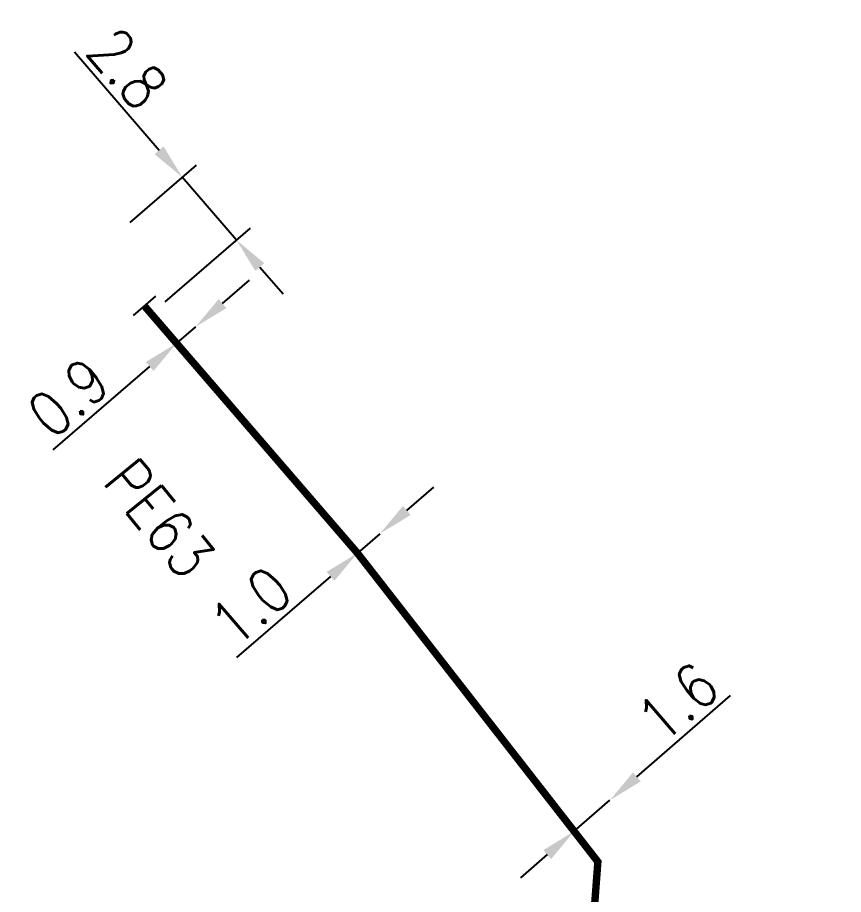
# Model space of a CAD drawing. Header units: millimetres. Extents: x 107999 to 109004, y 120010 to 121005.
# Drawn here: x 108972.26 to 109000.12, y 120353.33 to 120382.92 of the extents above; entities that cross this region are included whole.
import ezdxf
from ezdxf.enums import TextEntityAlignment as Align

# ---------------------------------------------------------------- set-up
doc = ezdxf.new("R2010")
doc.units = ezdxf.units.MM
doc.header["$PDMODE"] = 34
doc.linetypes.add('L_100_PE', pattern=[14, 10, -1.5, 1, -1.5])
doc.layers.get('0').update_dxf_attribs({"linetype": 'CONTINUOUS'})
doc.layers.get('Defpoints').update_dxf_attribs({"linetype": 'CONTINUOUS'})
doc.layers.add('L_140', color=3, linetype='CONTINUOUS')
doc.layers.add('L_340', color=7, linetype='CONTINUOUS')
doc.styles.get("Standard").update_dxf_attribs({"font": 'romans.shx', "width": 0.85})
doc.dimstyles.get("Standard").update_dxf_attribs({"dimtxt": 1.5, "dimasz": 1.2, "dimexe": 0.625, "dimexo": 0.625, "dimgap": 0.25, "dimtad": 1, "dimdec": 1, "dimzin": 0, "dimdsep": 46, "dimtxsty": 'Standard', "dimcen": -0.5, "dimadec": 0, "dimazin": 0, "dimtfac": 1, "dimtdec": 1, "dimtmove": 0, "dimatfit": 3, "dimfxl": 0, "dimtolj": 1, "dimtzin": 0, "dimarcsym": 0})

# ---------------------------------------------------------------- blocks, each defined once
blk = doc.blocks.new('L_340_07')
at = {"color": 0, "linetype": 'Continuous', "flags": 128}
blk.add_lwpolyline([(0.35, -0.5), (0.35, 0.5)], dxfattribs=at)
at = {"color": 0, "linetype": 'Continuous', "const_width": 0.25, "flags": 128}
blk.add_lwpolyline([(0, 0), (0.35, 0)], dxfattribs=at)
at = {"color": 0, "linetype": 'Continuous', "width": 0.75, "flags": 3}
for tag, p in [('DEF_LEG', (0.723, -3.465)), ('DEF_COUP', (0.723, -5.965)), ('DEF_TYPE', (0.723, -8.465))]:
    blk.add_attdef(tag, text='', height=1.2, dxfattribs=at).set_placement(p, align=Align.MIDDLE)
blk = doc.blocks.new('*D762')
at = {"layer": 'Defpoints', "color": 0, "linetype": 'Continuous', "transparency": 16777216}
for p in [(108992.247, 120356.512), (108992.247, 120356.512), (108991.038, 120355.464)]:
    blk.add_point(p, dxfattribs=at)
at = {"layer": 'L_140', "color": 0, "linetype": 'Continuous', "lineweight": -2, "transparency": 16777216}
for p, q in [((108993.153, 120357.298), (108996.318, 120360.043)), ((108991.038, 120355.464), (108992.247, 120356.512)), ((108990.131, 120354.678), (108989.225, 120353.892))]:
    blk.add_line(p, q, dxfattribs=at)
at = {"layer": 'L_140', "color": 0, "linetype": 'Continuous', "transparency": 16777216}
for points in [[(108993.022, 120357.45), (108993.284, 120357.147), (108992.247, 120356.512)], [(108990, 120354.829), (108990.262, 120354.527), (108991.038, 120355.464)]]:
    blk.add_solid(points, dxfattribs=at)
at = {"layer": 'L_140', "color": 0, "linetype": 'Continuous', "transparency": 16777216, "insert": (108994.534, 120359.819), "char_height": 1.5, "attachment_point": 5, "rotation": 40.9307}
blk.add_mtext('\\A1;1.6', dxfattribs=at)
blk = doc.blocks.new('*D763')
at = {"layer": 'Defpoints', "color": 0, "linetype": 'Continuous', "transparency": 16777216}
for p in [(108984.484, 120365.503), (108984.484, 120365.503), (108983.727, 120364.849)]:
    blk.add_point(p, dxfattribs=at)
at = {"layer": 'L_140', "color": 0, "linetype": 'Continuous', "lineweight": -2, "transparency": 16777216}
for p, q in [((108985.392, 120366.287), (108986.301, 120367.071)), ((108984.484, 120365.503), (108983.727, 120364.849)), ((108982.819, 120364.065), (108979.648, 120361.327))]:
    blk.add_line(p, q, dxfattribs=at)
at = {"layer": 'L_140', "color": 0, "linetype": 'Continuous', "transparency": 16777216}
for points in [[(108985.262, 120366.438), (108985.523, 120366.136), (108984.484, 120365.503)], [(108982.688, 120364.216), (108982.95, 120363.914), (108983.727, 120364.849)]]:
    blk.add_solid(points, dxfattribs=at)
at = {"layer": 'L_140', "color": 0, "linetype": 'Continuous', "transparency": 16777216, "insert": (108980.126, 120363.061), "char_height": 1.5, "attachment_point": 5, "rotation": 40.8085}
blk.add_mtext('\\A1;1.0', dxfattribs=at)
blk = doc.blocks.new('*D764')
at = {"layer": 'Defpoints', "color": 0, "linetype": 'Continuous', "transparency": 16777216}
for p in [(108977.818, 120377.529), (108975.58, 120375.597), (108976.767, 120372.923)]:
    blk.add_point(p, dxfattribs=at)
at = {"layer": 'L_340', "color": 0, "linetype": 'Continuous', "lineweight": -2, "transparency": 16777216}
for p, q in [((108977.034, 120378.437), (108974.178, 120381.746)), ((108976.053, 120376.005), (108978.291, 120377.937)), ((108979.648, 120375.409), (108977.818, 120377.529)), ((108977.24, 120373.331), (108980.121, 120375.817)), ((108980.432, 120374.5), (108981.216, 120373.592))]:
    blk.add_line(p, q, dxfattribs=at)
at = {"layer": 'L_340', "color": 0, "linetype": 'Continuous', "transparency": 16777216}
for points in [[(108977.186, 120378.568), (108976.883, 120378.306), (108977.818, 120377.529)], [(108980.583, 120374.631), (108980.28, 120374.37), (108979.648, 120375.409)]]:
    blk.add_solid(points, dxfattribs=at)
at = {"layer": 'L_340', "color": 0, "linetype": 'Continuous', "transparency": 16777216, "insert": (108975.971, 120381.199), "char_height": 1.5, "attachment_point": 5, "rotation": 310.7931}
blk.add_mtext('\\A1;2.8', dxfattribs=at)
blk = doc.blocks.new('*D765')
at = {"layer": 'Defpoints', "color": 0, "linetype": 'Continuous', "transparency": 16777216}
for p in [(108978.267, 120372.484), (108978.267, 120372.484), (108977.624, 120371.928)]:
    blk.add_point(p, dxfattribs=at)
at = {"layer": 'L_140', "color": 0, "linetype": 'Continuous', "lineweight": -2, "transparency": 16777216}
for p, q in [((108979.176, 120373.268), (108980.084, 120374.052)), ((108978.267, 120372.484), (108977.624, 120371.928)), ((108976.715, 120371.144), (108973.452, 120368.328))]:
    blk.add_line(p, q, dxfattribs=at)
at = {"layer": 'L_140', "color": 0, "linetype": 'Continuous', "transparency": 16777216}
for points in [[(108979.045, 120373.419), (108979.306, 120373.116), (108978.267, 120372.484)], [(108976.585, 120371.296), (108976.846, 120370.993), (108977.624, 120371.928)]]:
    blk.add_solid(points, dxfattribs=at)
at = {"layer": 'L_140', "color": 0, "linetype": 'Continuous', "transparency": 16777216, "insert": (108973.976, 120370.101), "char_height": 1.5, "attachment_point": 5, "rotation": 40.7989}
blk.add_mtext('\\A1;0.9', dxfattribs=at)

msp = doc.modelspace()

# ---------------------------------------------------------------- linework, layer by layer
at = {"layer": 'L_140', "linetype": 'L_100_PE', "const_width": 0.25, "flags": 128}
msp.add_lwpolyline([(109000, 120336.88), (108999.322, 120338.031), (108992.974, 120345.008), (108991.267, 120346.885), (108991.839, 120354.436), (108991.038, 120355.464), (108983.727, 120364.849), (108977.624, 120371.928), (108976.767, 120372.923)], dxfattribs=at)

# ---------------------------------------------------------------- block references
at = {"layer": 'L_340', "rotation": 130.767409531751}
msp.add_blockref('L_340_07', (108976.767, 120372.923), dxfattribs=at)

# ---------------------------------------------------------------- texts
at = {"layer": 'L_140', "linetype": 'Continuous', "width": 0.85}
msp.add_text('PE63', height=1.5, rotation=309.1626, dxfattribs=at).set_placement((108977.048, 120366.025), align=Align.MIDDLE)

# ---------------------------------------------------------------- dimensions: what is measured, and where the dimension line sits
at = {"layer": 'L_140', "linetype": 'Continuous'}
for base, p1, p2, angle, picture, middle in [((108978.2672, 120372.4837), (108977.6238, 120371.9283), (108978.2672, 120372.4837), 220.7989, '*D765', (108974.6296, 120369.3438)), ((108992.247, 120356.512), (108991.038, 120355.464), (108992.247, 120356.512), 220.9307, '*D762', (108995.189, 120359.064))]:
    dim = msp.add_linear_dim(base=base, p1=p1, p2=p2, angle=angle, dimstyle='Standard', dxfattribs=at)
    dim.commit()
    dim.dimension.update_dxf_attribs({"geometry": picture, "text_midpoint": middle, "dimtype": 160})
dim = msp.add_linear_dim(base=(108984.484, 120365.503), p1=(108983.727, 120364.849), p2=(108984.484, 120365.503), angle=220.8085, text='1.0', dimstyle='Standard', dxfattribs=at)
dim.commit()
dim.dimension.update_dxf_attribs({"geometry": '*D763', "text_midpoint": (108980.779, 120362.304), "dimtype": 160})
at = {"layer": 'L_340', "linetype": 'Continuous'}
dim = msp.add_linear_dim(base=(108977.818, 120377.529), p1=(108976.767, 120372.923), p2=(108975.58, 120375.597), angle=310.7931, dimstyle='Standard', dxfattribs=at)
dim.commit()
dim.dimension.update_dxf_attribs({"geometry": '*D764', "text_midpoint": (108975.214, 120380.546), "dimtype": 160})

doc.saveas('drawing.dxf')
